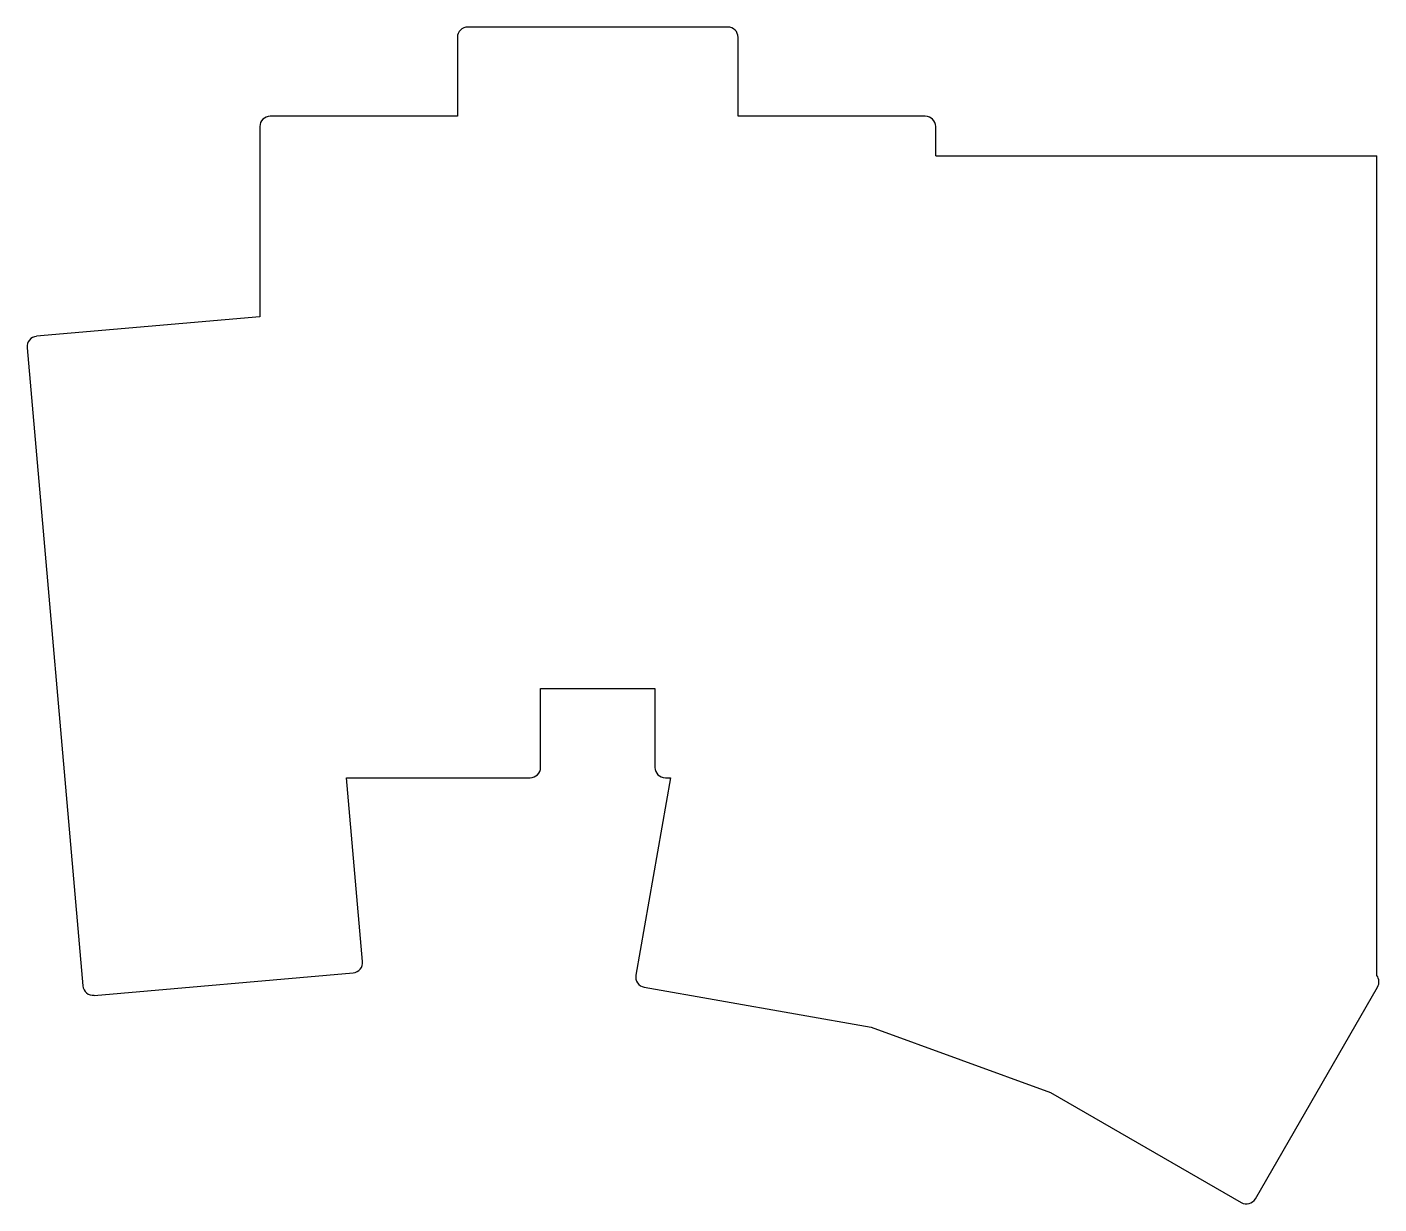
# Model space of a CAD drawing. Header units: millimetres. Extents: x -18 to 112, y -34 to 79.
import ezdxf

# ---------------------------------------------------------------- set-up
doc = ezdxf.new("R2010")
doc.units = ezdxf.units.MM
doc.layers.add('black', color=7, linetype='CONTINUOUS')

msp = doc.modelspace()

# ---------------------------------------------------------------- linework, layer by layer
at = {"layer": 'black'}
for p, q in [((23.59, 78.31), (23.59, 70.73)), ((49.59, 79.31), (24.59, 79.31)), ((50.59, 70.73), (50.59, 78.31)), ((23.59, 70.73), (5.59, 70.73)), ((68.59, 70.73), (50.59, 70.73)), ((4.59, 69.73), (4.59, 51.45)), ((69.59, 66.92), (69.59, 69.73)), ((69.59, 66.92), (112.02, 66.92)), ((112.02, -11.89), (112.02, 66.92)), ((4.59, 51.45), (-16.88, 49.57)), ((-17.79, 48.48), (-12.42, -12.88)), ((31.59, 8.13), (31.59, 15.71)), ((31.59, 15.71), (42.59, 15.71)), ((42.59, 15.71), (42.59, 8.13)), ((14.47, -10.53), (12.93, 7.13)), ((12.93, 7.13), (30.59, 7.13)), ((44.1, 7.13), (40.75, -11.84)), ((43.59, 7.13), (44.1, 7.13)), ((-11.34, -13.79), (13.56, -11.61)), ((100.34, -33.35), (112.09, -12.99)), ((41.56, -13), (63.4, -16.85)), ((63.4, -16.85), (80.63, -23.13)), ((80.63, -23.13), (98.97, -33.71))]:
    msp.add_line(p, q, dxfattribs=at)
for centre, start, end in [((24.59, 78.31), 90, 180), ((49.59, 78.31), 0, 90), ((5.59, 69.73), 90, 180), ((68.59, 69.73), 0, 90), ((-16.8, 48.57), 95, 185), ((30.59, 8.13), 270, 360), ((43.59, 8.13), 180, 270), ((13.48, -10.62), 275, 5), ((-11.43, -12.79), 185, 275), ((41.74, -12.02), 170, 260), ((111.22, -12.49), 330, 397.1032), ((99.47, -32.85), 240, 330)]:
    msp.add_arc(centre, 1, start, end, dxfattribs=at)

doc.saveas('drawing.dxf')
